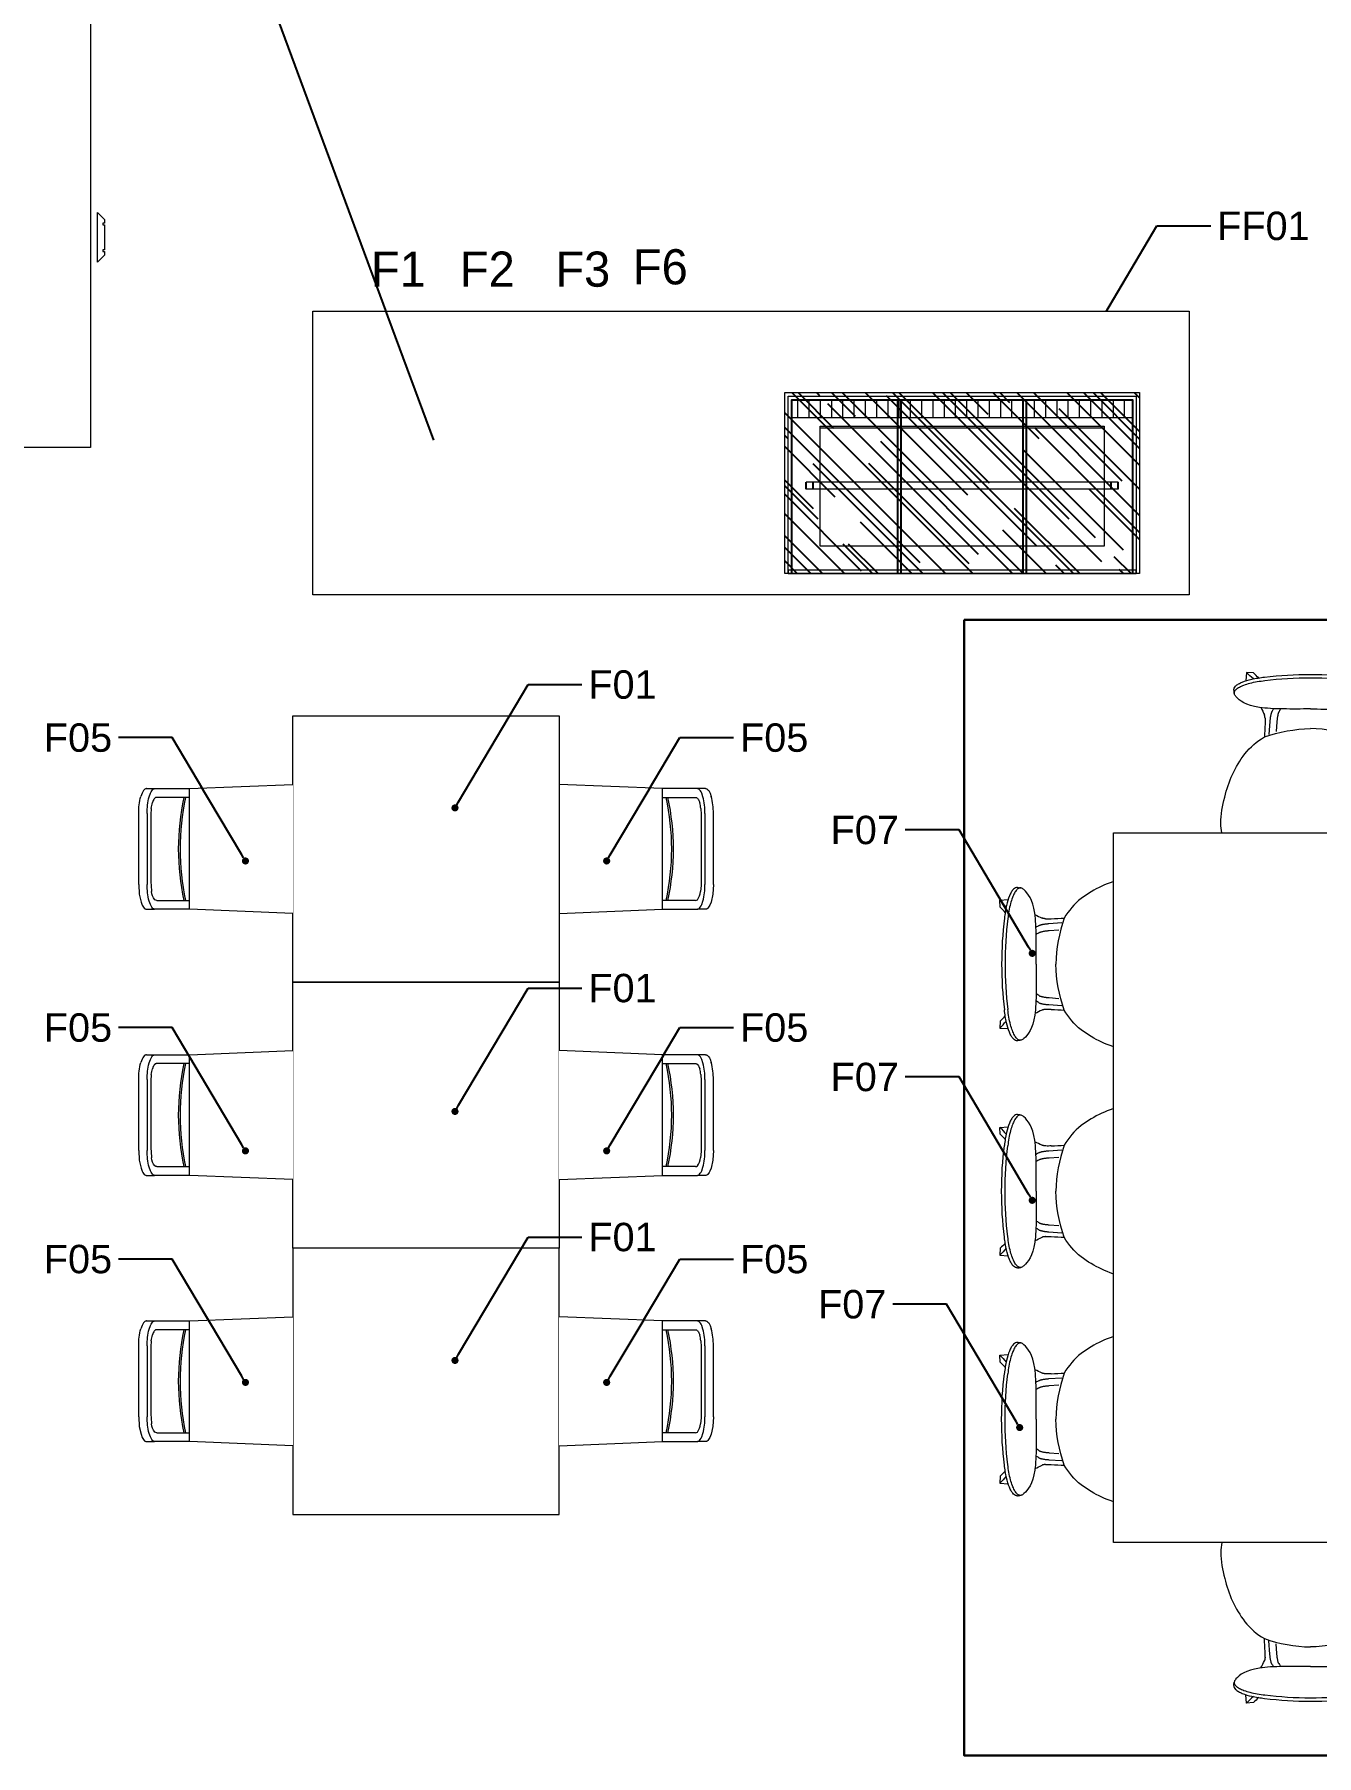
# Model space of a CAD drawing. Header units: centimetres. Extents: x 10243 to 22741, y 2279 to 4414.
# Drawn here: x 15475.6 to 15836.9, y 2778.4 to 3263.3 of the extents above; entities that cross this region are included whole.
import ezdxf
from ezdxf import colors
from ezdxf.entities.mleader import LeaderData, LeaderLine
from ezdxf.math import Vec2, Vec3

# ---------------------------------------------------------------- set-up
doc = ezdxf.new("R2010")
doc.units = ezdxf.units.CM
doc.header["$MEASUREMENT"] = 0
doc.set_wipeout_variables(frame=1)
for name, color, linetype in [('Auto-Gor_3', 8, 'Continuous'), ('Auto-not - ölçü', 183, 'Continuous'), ('Auto-Tarama', 251, 'Continuous'), ('MUTFAKEKİPMAN', 1, 'Continuous'), ('xxx_Auto_Kaplama_Cam Tarama', 7, 'Continuous')]:
    doc.layers.add(name, color=color, linetype=linetype)
for name, color, linetype, lineweight in [('wipeout', 254, 'Continuous', 9), ('xxx_Auto_Kaplama_Ahşap', 34, 'Continuous', 13), ('xxx_Auto_Kaplama_Cam', 190, 'Continuous', 13), ('xxx_Auto_Kaplama_Hali', 95, 'Continuous', 15), ('xxx_Auto_Kaplama_Mermer', 33, 'Continuous', 13), ('xxx_Auto_Tefris_Silik', 252, 'Continuous', 13), ('xxx_Auto_Yardimci_Isaret Genel', 51, 'Continuous', 9)]:
    doc.layers.add(name, color=color, linetype=linetype, lineweight=lineweight)
doc.layers.add('xxx_Auto_Tefris_Tefris', color=7, linetype='Continuous', lineweight=15, true_color=0x666666)
doc.styles.add('AUTOBAN', font='')
doc.styles.add('TAKSİM', font='GOTHIC.TTF', dxfattribs={"height": 20})
doc.styles.get('AUTOBAN').set_extended_font_data('Helvetica Normal Tr')

# ---------------------------------------------------------------- blocks, each defined once
blk = doc.blocks.new('çıta')
at = {"layer": 'xxx_Auto_Kaplama_Ahşap'}
blk.add_lwpolyline([(2452.11, 1964.12), (2466.11, 1964.12), (2464.11, 1962.12), (2463.11, 1962.12), (2463.11, 1962.62), (2462.61, 1962.62), (2462.61, 1962.12), (2455.61, 1962.12), (2455.61, 1962.62), (2455.11, 1962.62), (2455.11, 1962.12), (2454.11, 1962.12), (2452.11, 1964.12)], dxfattribs=at)
blk = doc.blocks.new('_Dot')
at = {"color": 0, "linetype": 'ByBlock', "lineweight": -2}
blk.add_line((-0.5, 0), (-1, 0), dxfattribs=at)
at = {"color": 0, "linetype": 'ByBlock', "const_width": 0.5}
blk.add_lwpolyline([(-0.25, 0, 1), (0.25, 0, 1)], format="xyb", close=True, dxfattribs=at)
blk = doc.blocks.new('abos')
blk.add_wipeout([(-51.26, 6.59), (-0.26, 6.59), (-0.26, -93.41), (-51.26, -93.41)]).dxf.layer = 'xxx_Auto_Kaplama_Cam'
at = {"layer": 'xxx_Auto_Kaplama_Cam Tarama'}
h = blk.add_hatch(dxfattribs=at)
h.set_pattern_fill('AR-RROOF', color=256, scale=10, angle=135)
h.paths.add_polyline_path([(-51.26, 6.59), (-51.26, -93.41), (-0.26, -93.41), (-0.26, 6.59)])
at = {"layer": 'xxx_Auto_Tefris_Silik'}
h = blk.add_hatch(dxfattribs=at)
h.set_pattern_fill('LINE', color=256, angle=180, style=0)
h.set_pattern_definition([(180, (-56153.2748, 10674.2137), (-4e-16, -3.175), [])])
h.paths.add_polyline_path([(-2.26, 4.59), (-2.26, -91.41), (-7.26, -91.41), (-7.26, 4.59)])
at = {"layer": 'Auto-Gor_3'}
for p, q in [((-27.51, 0.59, 0), (-25.51, 0.59, 0)), ((-27.51, -1.41, 0), (-25.51, -1.41, 0)), ((-27.51, -85.41, 0), (-25.51, -85.41, 0)), ((-27.51, -87.41, 0), (-25.51, -87.41, 0))]:
    blk.add_line(p, q, dxfattribs=at)
at = {"layer": 'Auto-Tarama'}
for p, q in [((-51.26, -25.24), (-2.26, -25.24)), ((-51.26, -26.24), (-2.26, -26.24)), ((-51.26, -60.58), (-2.26, -60.58)), ((-51.26, -61.58), (-2.26, -61.58))]:
    blk.add_line(p, q, dxfattribs=at)
blk.add_lwpolyline([(-51.26, -91.41), (-2.26, -91.41), (-2.26, 4.59), (-51.26, 4.59)], dxfattribs=at)
at = {"layer": 'xxx_Auto_Kaplama_Cam'}
for points in [[(-51.26, 6.59), (-51.26, -93.41), (-0.26, -93.41), (-0.26, 6.59)], [(-51.26, -92.41), (-51.26, 5.59), (-50.26, 5.59), (-50.26, -92.41)]]:
    blk.add_lwpolyline(points, close=True, dxfattribs=at)
blk.add_lwpolyline([(-51.26, -92.41), (-1.26, -92.41), (-1.26, 5.59), (-51.26, 5.59)], dxfattribs=at)
blk.add_arc((-51.26, -29.74), 35.33, 88.3782, 90, dxfattribs=at)
at = {"layer": 'xxx_Auto_Kaplama_Mermer'}
for p, q in [((-27.51, 0.59, 0), (-27.51, -87.41, 0)), ((-25.51, 0.59, 0), (-25.51, -87.41, 0)), ((-10.25, -3.41, 0), (-10.25, -83.41, 0))]:
    blk.add_line(p, q, dxfattribs=at)
at = {"layer": 'xxx_Auto_Kaplama_Mermer', "elevation": 0}
blk.add_lwpolyline([(-43.54, -3.41), (-43.54, -83.41), (-9.75, -83.41), (-9.75, -3.41)], close=True, dxfattribs=at)
at = {"layer": 'xxx_Auto_Tefris_Silik'}
blk.add_lwpolyline([(-2.26, 4.59), (-2.26, -91.41), (-7.26, -91.41), (-7.26, 4.59)], close=True, dxfattribs=at)
blk = doc.blocks.new('pattisserie')
blk.add_wipeout([(8804.69, 7299.08), (9051.69, 7299.08), (9051.69, 7219.08), (8804.38, 7219.08)]).dxf.layer = 'wipeout'
at = {"layer": 'Auto-not - ölçü', "xscale": -1, "rotation": 270}
blk.add_blockref('abos', (9031.1, 7276.35), dxfattribs=at)
at = {"layer": 'xxx_Auto_Kaplama_Mermer'}
blk.add_lwpolyline([(8804.69, 7299.08), (9051.69, 7299.08), (9051.69, 7219.08), (8804.69, 7219.08)], close=True, dxfattribs=at)
blk = doc.blocks.new('sandalye')
at = {"lineweight": 30}
blk.add_wipeout([(1846.42, 1711.03), (1875.56, 1712.21), (1885.32, 1712.21), (1887.69, 1712.21), (1888.22, 1712.25), (1888.55, 1712.76), (1889.25, 1714.26), (1889.49, 1715.37), (1889.73, 1716.48), (1889.9, 1719.21), (1889.9, 1739.21), (1889.76, 1740.55), (1889.76, 1741.64), (1889.3, 1744.02), (1888.67, 1745.48), (1887.81, 1746.2), (1846.42, 1747.39)], dxfattribs=at).dxf.layer = 'wipeout'
at = {"layer": 'xxx_Auto_Tefris_Tefris'}
for p, q in [((1875.56, 1746.21), (1846.42, 1747.39)), ((1875.56, 1712.21), (1875.56, 1746.21)), ((1885.32, 1746.21), (1875.56, 1746.21)), ((1885.44, 1746.2), (1885.32, 1746.21)), ((1887.69, 1746.21), (1885.44, 1746.21)), ((1885.55, 1746.17), (1885.44, 1746.2)), ((1885.67, 1746.12), (1885.55, 1746.17)), ((1885.78, 1746.06), (1885.67, 1746.12)), ((1885.89, 1745.97), (1885.78, 1746.06)), ((1886, 1745.87), (1885.89, 1745.97)), ((1887.69, 1746.21), (1887.81, 1746.2)), ((1887.81, 1746.2), (1887.92, 1746.17)), ((1887.92, 1746.17), (1888.03, 1746.13)), ((1888.03, 1746.13), (1888.14, 1746.06)), ((1888.14, 1746.06), (1888.25, 1745.98)), ((1888.25, 1745.98), (1888.36, 1745.89)), ((1875.56, 1743.71), (1884.94, 1743.71)), ((1884.94, 1743.71), (1885.02, 1743.7)), ((1885.02, 1743.7), (1885.09, 1743.69)), ((1885.09, 1743.69), (1885.17, 1743.66)), ((1885.17, 1743.66), (1885.24, 1743.62)), ((1885.24, 1743.62), (1885.32, 1743.56)), ((1885.32, 1743.56), (1885.39, 1743.5)), ((1885.39, 1743.5), (1885.54, 1743.34)), ((1885.54, 1743.34), (1885.67, 1743.14)), ((1885.67, 1743.14), (1885.8, 1742.89)), ((1885.8, 1742.89), (1886.04, 1742.27)), ((1886.22, 1745.61), (1886, 1745.87)), ((1886.42, 1745.28), (1886.22, 1745.61)), ((1886.61, 1744.89), (1886.42, 1745.28)), ((1886.96, 1743.91), (1886.61, 1744.89)), ((1888.36, 1745.89), (1888.57, 1745.64)), ((1888.57, 1745.64), (1888.77, 1745.33)), ((1888.77, 1745.33), (1888.96, 1744.95)), ((1888.96, 1744.95), (1889.3, 1744.02)), ((1886.36, 1740.64), (1886.44, 1738.89)), ((1886.44, 1738.89), (1886.44, 1719.84)), ((1887.52, 1739.21), (1887.52, 1719.21)), ((1889.9, 1719.21), (1889.9, 1739.21)), ((1886.43, 1718.94), (1886.28, 1717.19)), ((1886.44, 1719.84), (1886.43, 1718.94)), ((1889.9, 1719.21), (1889.73, 1716.48)), ((1846.42, 1711.03), (1875.56, 1712.21)), ((1875.77, 1714.72), (1875.56, 1714.74)), ((1884.81, 1714.71), (1875.56, 1714.71)), ((1875.56, 1712.21), (1885.32, 1712.21)), ((1885.32, 1712.21), (1885.44, 1712.22)), ((1885.44, 1712.22), (1885.55, 1712.25)), ((1887.69, 1712.21), (1885.44, 1712.21)), ((1885.55, 1712.25), (1885.67, 1712.3)), ((1885.67, 1712.3), (1885.78, 1712.36)), ((1885.78, 1712.36), (1885.89, 1712.45)), ((1885.89, 1712.45), (1886, 1712.55)), ((1886, 1712.55), (1886.21, 1712.81)), ((1886.21, 1712.81), (1886.42, 1713.14)), ((1886.42, 1713.14), (1886.61, 1713.53)), ((1886.61, 1713.53), (1886.96, 1714.51)), ((1887.81, 1712.22), (1887.69, 1712.21)), ((1887.92, 1712.25), (1887.81, 1712.22)), ((1888.03, 1712.29), (1887.92, 1712.25)), ((1888.14, 1712.35), (1888.03, 1712.29)), ((1888.25, 1712.43), (1888.14, 1712.35)), ((1888.35, 1712.52), (1888.25, 1712.43)), ((1888.55, 1712.76), (1888.35, 1712.52)), ((1888.75, 1713.05), (1888.55, 1712.76)), ((1888.93, 1713.4), (1888.75, 1713.05)), ((1889.25, 1714.26), (1888.93, 1713.4)), ((1889.73, 1716.48), (1889.25, 1714.26))]:
    blk.add_line(p, q, dxfattribs=at)
for centre, radius, start, end in [((1809.55, 1729.21), 68.6, 347.7954, 12.201), ((1810.04, 1729.21), 68.6, 347.7954, 12.201), ((1877.68, 1739.78), 8.72, 5.6721, 16.6179), ((1869.67, 1739.43), 17.86, 359.2862, 14.5173), ((1872.26, 1739.45), 17.64, 359.2172, 15.0125), ((1882.07, 1717.53), 4.22, 321.506, 355.3043), ((1869.67, 1718.99), 17.86, 345.479, 0.7102), ((1884.87, 1715.46), 0.753, 265.8079, 312.0894)]:
    blk.add_arc(centre, radius, start, end, dxfattribs=at)
blk = doc.blocks.new('wıng 01')
blk.add_wipeout([(-40.12, 0.99), (-40.12, 1.98), (-40.01, 6.69), (-39.78, 11.39), (-38.74, 17.8), (-36.81, 21.6), (-33.94, 23.97), (-29.41, 25.03), (-25.94, 25.27), (-22.96, 24.94), (-19.31, 24.16), (-12.23, 21.67), (-8.87, 19.74), (-5.37, 16.93), (-3.75, 15.06), (-2.36, 12.98), (3.88, 12.96), (4.9, 13.44), (5.91, 13.94), (6.28, 15.95), (7.03, 18.21), (8.45, 20.42), (9.89, 21.46), (11.17, 21.6), (12.13, 20.92), (13.47, 18.18), (15.84, 18.01), (15.69, 16.05), (14.29, 14.58), (14.51, 12.92), (14.89, 9.22), (15.1, 6.35), (15.21, 4.05), (15.28, -0.11), (15.25, -3), (15.15, -5.39), (14.85, -9.7), (14.51, -12.92), (14.29, -14.58), (15.69, -16.05), (15.84, -18.01), (13.47, -18.18), (13.24, -18.84), (12.84, -19.76), (12.33, -20.65), (11.63, -21.39), (11.11, -21.61), (9.89, -21.46), (8.34, -20.3), (7.45, -19.05), (6.93, -17.97), (6.36, -16.24), (6.1, -15.09), (5.91, -13.94), (4.2, -13.11), (3.4, -12.83), (2.39, -12.76), (-2.36, -12.98), (-2.66, -13.47), (-4.14, -15.54), (-6.34, -17.84), (-10.22, -20.56), (-12.7, -21.88), (-18.09, -23.84), (-25.91, -25.25), (-32.12, -24.56), (-33.94, -23.95), (-37.24, -21.01), (-38.18, -19.36), (-38.82, -17.46), (-39.42, -14.6), (-39.84, -10.45), (-40.12, -1.96), (-40.12, 0.99), (-40.11, 2.9), (-40.01, 6.69), (-39.96, 8.09), (-39.91, 9.17), (-39.91, 9.17), (-39.84, 10.46)]).dxf.layer = 'wipeout'
at = {"layer": 'xxx_Auto_Tefris_Tefris'}
for p, q in [((15.84, 18.01), (13.47, 18.18)), ((15.69, 16.05), (15.84, 18.01)), ((2.04, 11.42), (-1.68, 11.68)), ((1.9, 9.45), (-0.84, 9.65)), ((1.9, -9.45), (-0.84, -9.65)), ((2.04, -11.42), (-1.68, -11.68)), ((15.84, -18.01), (13.47, -18.18)), ((15.69, -16.05), (15.84, -18.01))]:
    blk.add_line(p, q, dxfattribs=at)
at = {"layer": 'xxx_Auto_Tefris_Tefris', "flags": 128}
for points in [[(-40.13, 0), (-40.12, 1.98, -0.01371), (-39.78, 11.39, -0.049344), (-38.74, 17.8, -0.150356), (-35.54, 22.91, -0.130615), (-32.12, 24.58, -0.0306), (-26.68, 25.31, -0.055771), (-19.31, 24.16, -0.107535), (-7.11, 18.5, -0.093156), (-2.36, 12.98, -0.080348), (0, 0.01, -0.080348)], [(-40.13, 0.02), (-40.12, -1.96, 0.01371), (-39.78, -11.38, 0.049344), (-38.74, -17.78, 0.150356), (-35.54, -22.9, 0.130615), (-32.12, -24.56, 0.0306), (-26.68, -25.29, 0.055771), (-19.31, -24.14, 0.107535), (-7.11, -18.48, 0.093156), (-2.36, -12.97, 0.080348), (0, 0.01, 0.080348)]]:
    blk.add_lwpolyline(points, format="xyb", dxfattribs=at)
at = {"layer": 'xxx_Auto_Tefris_Tefris'}
for centre, radius, start, end in [((32.44, 0.66), 24.02, 133.7252, 140.0659), ((32.94, -1.94), 24.92, 133.7931, 138.4714), ((2.09, 26.27), 13.52, 266.6877, 273.0463), ((-29.21, 84.05), 78.41, 294.9616, 296.6092), ((-90.37, 0.12), 104.69, 359.9361, 6.9687), ((-90.84, 0.11), 106.13, 359.9391, 6.9294), ((-90.37, -0.12), 104.69, 353.0313, 0.0638), ((-90.84, -0.11), 106.13, 353.0706, 0.0609), ((2.09, -25.94), 13.18, 86.4557, 93.3668), ((-29.21, -84.05), 78.41, 63.3908, 65.0384), ((32.44, -0.66), 24.02, 219.9341, 226.2748), ((32.94, 1.94), 24.92, 221.5286, 226.2069)]:
    blk.add_arc(centre, radius, start, end, dxfattribs=at)
for points, knots in [([(5.53, 0), (5.53, 2.62), (5.5, 5.14), (5.57, 10.17), (5.68, 12.43), (6.57, 18.26), (7.86, 19.97), (9.04, 20.99)], [-30.924593, -30.924593, -30.924593, -30.924593, -23.146046, -23.146046, -15.475307, -15.475307, 0, 0, 0, 0]), ([(9.04, 20.99), (9.17, 21.1), (9.39, 21.28), (9.74, 21.45), (10.08, 21.49), (10.55, 21.38), (11.14, 20.89), (11.75, 19.96), (12.34, 18.64), (13.08, 16.26), (13.37, 14.25), (13.55, 12.82)], [0, 0, 0, 0, 0.485183, 0.859706, 1.159692, 1.481517, 2.268611, 3.422819, 4.81791, 6.58255, 10.895845, 10.895845, 10.895845, 10.895845]), ([(10.84, 21.61), (11.03, 21.64), (11.47, 21.55), (12.07, 21.04), (12.63, 20.23), (13.34, 18.73), (14.05, 16.27), (14.36, 14.13), (14.51, 12.92)], [0, 0, 0, 0, 0.573518, 1.294158, 2.312461, 3.504345, 6.28637, 9.963364, 9.963364, 9.963364, 9.963364]), ([(5.53, 0), (5.53, -2.62), (5.5, -5.14), (5.57, -10.17), (5.68, -12.43), (6.57, -18.26), (7.86, -19.97), (9.04, -20.99)], [-30.924593, -30.924593, -30.924593, -30.924593, -23.146046, -23.146046, -15.475307, -15.475307, 0, 0, 0, 0]), ([(9.04, -20.99), (9.17, -21.1), (9.39, -21.28), (9.74, -21.45), (10.08, -21.49), (10.55, -21.38), (11.14, -20.89), (11.75, -19.96), (12.34, -18.64), (13.08, -16.26), (13.37, -14.25), (13.55, -12.82)], [0, 0, 0, 0, 0.485183, 0.859706, 1.159692, 1.481517, 2.268611, 3.422819, 4.81791, 6.58255, 10.895845, 10.895845, 10.895845, 10.895845]), ([(10.84, -21.61), (11.03, -21.64), (11.47, -21.55), (12.07, -21.04), (12.63, -20.23), (13.34, -18.73), (14.05, -16.27), (14.36, -14.13), (14.51, -12.92)], [0, 0, 0, 0, 0.573518, 1.294158, 2.312461, 3.504345, 6.28637, 9.963364, 9.963364, 9.963364, 9.963364])]:
    blk.add_open_spline(points, degree=3, knots=knots, dxfattribs=at)
for points in [[(9.89, 21.46), (10.2, 21.51), (10.52, 21.56), (10.83, 21.61)], [(1.31, 12.78), (0.09, 12.84), (-1.14, 12.91), (-2.36, 12.98)], [(4.85, 10.85), (5.11, 10.69), (5.36, 10.53), (5.61, 10.37)], [(4.71, 8.89), (4.99, 8.71), (5.28, 8.54), (5.55, 8.36)], [(4.71, -8.89), (4.99, -8.71), (5.28, -8.54), (5.55, -8.36)], [(1.31, -12.78), (0.09, -12.84), (-1.14, -12.91), (-2.36, -12.98)], [(4.85, -10.85), (5.11, -10.69), (5.36, -10.53), (5.61, -10.37)], [(10.83, -21.61), (10.52, -21.56), (10.2, -21.51), (9.89, -21.46)]]:
    blk.add_open_spline(points, degree=3, dxfattribs=at)
for points, weights in [([(4.85, 10.85), (4.18, 11.26), (2.04, 11.42)], [1, 0.813618373674, 1]), ([(2.81, 12.77), (3.58, 12.82), (3.88, 12.96)], [0.918584717275, 0.913081709419, 1]), ([(4.71, 8.89), (4.04, 9.3), (1.9, 9.45)], [1, 0.813578059953, 1]), ([(4.71, -8.89), (4.04, -9.3), (1.9, -9.45)], [1, 0.813578059958, 1]), ([(4.85, -10.85), (4.18, -11.26), (2.04, -11.42)], [1, 0.81361837367, 1]), ([(2.9, -12.78), (3.6, -12.83), (3.88, -12.96)], [0.918257053674, 0.918257053674, 1])]:
    blk.add_rational_spline(points, weights, degree=2, dxfattribs=at)
blk = doc.blocks.new('table group')
at = {"yscale": 10, "zscale": 10}
for p, xscale, rotation in [((-5555.7, -352661.9, 0), 10, 90), ((-6263.3, -353303.6, 0), 10, 180), ((-4838.5, -353303.6, 0), -10, 180), ((-6263.3, -353945.8, 0), 10, 180), ((-4838.5, -353945.8, 0), -10, 180), ((-5555.7, -355249.5, 0), -10, 90)]:
    blk.add_blockref('wıng 01', p, dxfattribs=dict(at, xscale=xscale, rotation=rotation))
for p, xscale in [((-6263.3, -354585.9, 0), -10), ((-4838.5, -354585.9, 0), 10)]:
    blk.add_blockref('wıng 01', p, dxfattribs=dict(at, xscale=xscale))
at = {"lineweight": 30}
blk.add_wipeout([(-6109.6, -352955.7), (-5001.1, -352955.7), (-5001.1, -354955.7), (-6109.6, -354955.7)], dxfattribs=at).dxf.layer = 'wipeout'
at = {"layer": 'xxx_Auto_Tefris_Tefris', "elevation": 0}
blk.add_lwpolyline([(-5001.1, -354955.7), (-6109.6, -354955.7), (-6109.6, -352955.7), (-5001.1, -352955.7)], close=True, dxfattribs=at)
blk = doc.blocks.new('masa-75')
at = {"layer": 'xxx_Auto_Tefris_Tefris'}
blk.add_lwpolyline([(2264.15, 1706.84), (2339.15, 1706.84), (2339.15, 1631.84), (2264.15, 1631.84)], close=True, dxfattribs=at)

msp = doc.modelspace()

# ---------------------------------------------------------------- linework, layer by layer
at = {"layer": 'xxx_Auto_Kaplama_Ahşap'}
for p, q in [((15491.35, 3269.41), (15491.35, 3146.91)), ((15491.35, 3146.91), (15366.35, 3146.91))]:
    msp.add_line(p, q, dxfattribs=at)

# ---------------------------------------------------------------- block references
at = {"layer": 'wipeout', "lineweight": 30, "xscale": 0.1, "yscale": 0.1, "zscale": 0.1, "rotation": 180}
msp.add_blockref('table group', (15279.57, -32457.21, 0), dxfattribs=at)
at = {"layer": 'xxx_Auto_Kaplama_Ahşap', "rotation": 89.99999999999994}
msp.add_blockref('çıta', (17457.47, 747.05), dxfattribs=at)
at = {"layer": 'xxx_Auto_Kaplama_Ahşap'}
msp.add_blockref('sandalye', (13777, 1304.62), dxfattribs=at)
at = {"layer": 'xxx_Auto_Tefris_Tefris'}
msp.add_blockref('masa-75', (13284.27, 1289.49), dxfattribs=at)
at = {"layer": 'xxx_Auto_Tefris_Tefris', "xscale": -1, "rotation": 180}
msp.add_blockref('masa-75', (13284.27, 4553.16), dxfattribs=at)

# ---------------------------------------------------------------- texts
at = {"style": 'TAKSİM'}
for s, p in [('F1', (15570.4, 3192.26, 0)), ('F2', (15595.47, 3192.26, 0)), ('F3', (15622.37, 3192.26, 0)), ('F6', (15644.22, 3192.92, 0))]:
    msp.add_text(s, height=9.9, dxfattribs=at).set_placement(p)

# ---------------------------------------------------------------- leaders
at = {"layer": 'xxx_Auto_Yardimci_Isaret Genel', "ltscale": 100}
ml = msp.add_multileader_mtext('Standard', dxfattribs=at)
ml.set_content('FF01', color=256, style='AUTOBAN')
ml.set_leader_properties()
ml.set_arrow_properties(name='DOT')
ml.build(insert=Vec2(0, 0))
ml.multileader.update_dxf_attribs({"has_text_frame": 1, "dogleg_length": 5, "arrow_head_size": 2})
ctx = ml.context
ctx.base_point, ctx.char_height, ctx.arrow_head_size, ctx.landing_gap_size, ctx.plane_origin = Vec3(15807.05, 3209.4), 8, 2, 1.8, Vec3(15744.48, 3166.58)
notes = []
notes.append((ctx, [(0, (1, 1, 0), (15791.9, 3209.4), (1, 0), 15.16, [(0, [(15771.28, 3174.64)], 0, [])])]))
ctx.mtext.insert, ctx.mtext.rotation, ctx.mtext.width, ctx.mtext.defined_height, ctx.mtext.flow_direction = Vec3(15808.85, 3213.4), 6.283185, 12.6046, 12.84, 5
for ctx, leaders in notes:
    for number, flags, end, landing, length, lines in leaders:
        leader = LeaderData()
        leader.index, (leader.has_last_leader_line, leader.has_dogleg_vector, leader.attachment_direction) = number, flags
        leader.last_leader_point, leader.dogleg_vector, leader.dogleg_length = Vec3(end), Vec3(landing), length
        for number, points, colour, breaks in lines:
            line = LeaderLine()
            line.index, line.vertices, line.color, line.breaks = number, Vec3.list(points), colors.encode_raw_color(colour), breaks
            leader.lines.append(line)
        ctx.leaders.append(leader)

# ---------------------------------------------------------------- next in the draw order: linework, layer by layer
at = {"layer": 'xxx_Auto_Kaplama_Hali', "lineweight": 30}
msp.add_lwpolyline([(15737.61, 3098.36), (15932.61, 3098.36), (15932.61, 2778.36), (15737.61, 2778.36)], close=True, dxfattribs=at)

# ---------------------------------------------------------------- next in the draw order: block references
at = {"layer": 'wipeout'}
msp.add_blockref('pattisserie', (6749.31, -4113.67), dxfattribs=at)
at = {"layer": 'xxx_Auto_Kaplama_Ahşap', "xscale": -1}
for p in [(17394.85, 1229.62), (17394.85, 1154.62)]:
    msp.add_blockref('sandalye', p, dxfattribs=at)
at = {"layer": 'xxx_Auto_Kaplama_Ahşap'}
for p in [(13777, 1229.62), (13777, 1154.62)]:
    msp.add_blockref('sandalye', p, dxfattribs=at)
at = {"layer": 'xxx_Auto_Tefris_Tefris'}
msp.add_blockref('masa-75', (13284.27, 1364.49), dxfattribs=at)

# ---------------------------------------------------------------- next in the draw order: leaders
at = {"layer": 'xxx_Auto_Yardimci_Isaret Genel', "ltscale": 100}
ml = msp.add_multileader_mtext('Standard', dxfattribs=at)
ml.set_content('F01', color=256, style='AUTOBAN')
ml.set_leader_properties()
ml.set_arrow_properties(name='DOT')
ml.build(insert=Vec2(0, 0))
ml.multileader.update_dxf_attribs({"has_text_frame": 1, "dogleg_length": 5, "arrow_head_size": 2})
ctx = ml.context
ctx.base_point, ctx.char_height, ctx.arrow_head_size, ctx.landing_gap_size, ctx.plane_origin = Vec3(15629.85, 3080.16), 8, 2, 1.8, Vec3(15567.27, 3037.34)
notes = []
notes.append((ctx, [(0, (1, 1, 0), (15614.7, 3080.16), (1, 0), 15.16, [(0, [(15594.08, 3045.39)], 0, [])])]))
ctx.mtext.insert, ctx.mtext.rotation, ctx.mtext.width, ctx.mtext.defined_height, ctx.mtext.flow_direction = Vec3(15631.65, 3084.16), 6.283185, 12.6046, 12.84, 5
ml = msp.add_multileader_mtext('Standard', dxfattribs=at)
ml.set_content('F05', color=256, style='AUTOBAN')
ml.set_leader_properties()
ml.set_arrow_properties(name='DOT')
ml.build(insert=Vec2(0, 0))
ml.multileader.update_dxf_attribs({"has_text_frame": 1, "dogleg_length": 5, "arrow_head_size": 2})
ctx = ml.context
ctx.base_point, ctx.char_height, ctx.arrow_head_size, ctx.landing_gap_size, ctx.plane_origin = Vec3(15672.6, 3065.21), 8, 2, 1.8, Vec3(15610.02, 3022.39)
notes.append((ctx, [(0, (1, 1, 0), (15657.44, 3065.21), (1, 0), 15.16, [(0, [(15636.82, 3030.44)], 0, [])])]))
ctx.mtext.insert, ctx.mtext.rotation, ctx.mtext.width, ctx.mtext.defined_height, ctx.mtext.flow_direction = Vec3(15674.4, 3069.21), 6.283185, 12.6046, 12.84, 5
ml = msp.add_multileader_mtext('Standard', dxfattribs=at)
ml.set_content('F07', color=256, style='AUTOBAN')
ml.set_leader_properties()
ml.set_arrow_properties(name='DOT')
ml.build(insert=Vec2(0, 0))
ml.multileader.update_dxf_attribs({"has_text_frame": 1, "dogleg_length": 5, "arrow_head_size": 2})
ctx = ml.context
ctx.base_point, ctx.char_height, ctx.arrow_head_size, ctx.landing_gap_size, ctx.plane_origin = Vec3(15697.56, 3039.18), 8, 2, 1.8, Vec3(15783.55, 2996.36)
ctx.text_align_type = 2
notes.append((ctx, [(0, (1, 1, 0), (15736.13, 3039.18), (-1, 0), 15.16, [(0, [(15756.75, 3004.41)], 0, [])])]))
ctx.mtext.insert, ctx.mtext.width, ctx.mtext.defined_height, ctx.mtext.alignment, ctx.mtext.flow_direction = Vec3(15719.17, 3043.18), 12.6046, 12.84, 3, 5
ml = msp.add_multileader_mtext('Standard', dxfattribs=at)
ml.set_content('F07', color=256, style='AUTOBAN')
ml.set_leader_properties()
ml.set_arrow_properties(name='DOT')
ml.build(insert=Vec2(0, 0))
ml.multileader.update_dxf_attribs({"has_text_frame": 1, "dogleg_length": 5, "arrow_head_size": 2})
ctx = ml.context
ctx.base_point, ctx.char_height, ctx.arrow_head_size, ctx.landing_gap_size, ctx.plane_origin = Vec3(15697.56, 2969.58), 8, 2, 1.8, Vec3(15783.55, 2926.76)
ctx.text_align_type = 2
notes.append((ctx, [(0, (1, 1, 0), (15736.13, 2969.58), (-1, 0), 15.16, [(0, [(15756.75, 2934.82)], 0, [])])]))
ctx.mtext.insert, ctx.mtext.width, ctx.mtext.defined_height, ctx.mtext.alignment, ctx.mtext.flow_direction = Vec3(15719.17, 2973.58), 12.6046, 12.84, 3, 5
ml = msp.add_multileader_mtext('Standard', dxfattribs=at)
ml.set_content('F07', color=256, style='AUTOBAN')
ml.set_leader_properties()
ml.set_arrow_properties(name='DOT')
ml.build(insert=Vec2(0, 0))
ml.multileader.update_dxf_attribs({"has_text_frame": 1, "dogleg_length": 5, "arrow_head_size": 2})
ctx = ml.context
ctx.base_point, ctx.char_height, ctx.arrow_head_size, ctx.landing_gap_size, ctx.plane_origin = Vec3(15694.03, 2905.54), 8, 2, 1.8, Vec3(15780.02, 2862.73)
ctx.text_align_type = 2
notes.append((ctx, [(0, (1, 1, 0), (15732.6, 2905.54), (-1, 0), 15.16, [(0, [(15753.21, 2870.78)], 0, [])])]))
ctx.mtext.insert, ctx.mtext.width, ctx.mtext.defined_height, ctx.mtext.alignment, ctx.mtext.flow_direction = Vec3(15715.64, 2909.54), 12.6046, 12.84, 3, 5
for ctx, leaders in notes:
    for number, flags, end, landing, length, lines in leaders:
        leader = LeaderData()
        leader.index, (leader.has_last_leader_line, leader.has_dogleg_vector, leader.attachment_direction) = number, flags
        leader.last_leader_point, leader.dogleg_vector, leader.dogleg_length = Vec3(end), Vec3(landing), length
        for number, points, colour, breaks in lines:
            line = LeaderLine()
            line.index, line.vertices, line.color, line.breaks = number, Vec3.list(points), colors.encode_raw_color(colour), breaks
            leader.lines.append(line)
        ctx.leaders.append(leader)

# ---------------------------------------------------------------- next in the draw order: linework, layer by layer
at = {"layer": 'MUTFAKEKİPMAN'}
msp.add_line((15588.14, 3149.06), (15439.62, 3549.72), dxfattribs=at)

# ---------------------------------------------------------------- next in the draw order: block references
at = {"layer": 'xxx_Auto_Kaplama_Ahşap', "xscale": -1}
msp.add_blockref('sandalye', (17394.85, 1304.62), dxfattribs=at)

# ---------------------------------------------------------------- next in the draw order: leaders
at = {"layer": 'xxx_Auto_Yardimci_Isaret Genel', "ltscale": 100}
ml = msp.add_multileader_mtext('Standard', dxfattribs=at)
ml.set_content('F01', color=256, style='AUTOBAN')
ml.set_leader_properties()
ml.set_arrow_properties(name='DOT')
ml.build(insert=Vec2(0, 0))
ml.multileader.update_dxf_attribs({"has_text_frame": 1, "dogleg_length": 5, "arrow_head_size": 2})
ctx = ml.context
ctx.base_point, ctx.char_height, ctx.arrow_head_size, ctx.landing_gap_size, ctx.plane_origin = Vec3(15629.85, 2994.63), 8, 2, 1.8, Vec3(15567.27, 2951.82)
notes = []
notes.append((ctx, [(0, (1, 1, 0), (15614.7, 2994.63), (1, 0), 15.16, [(0, [(15594.08, 2959.87)], 0, [])])]))
ctx.mtext.insert, ctx.mtext.rotation, ctx.mtext.width, ctx.mtext.defined_height, ctx.mtext.flow_direction = Vec3(15631.65, 2998.63), 6.283185, 12.6046, 12.84, 5
ml = msp.add_multileader_mtext('Standard', dxfattribs=at)
ml.set_content('F05', color=256, style='AUTOBAN')
ml.set_leader_properties()
ml.set_arrow_properties(name='DOT')
ml.build(insert=Vec2(0, 0))
ml.multileader.update_dxf_attribs({"has_text_frame": 1, "dogleg_length": 5, "arrow_head_size": 2})
ctx = ml.context
ctx.base_point, ctx.char_height, ctx.arrow_head_size, ctx.landing_gap_size, ctx.plane_origin = Vec3(15475.85, 2983.51), 8, 2, 1.8, Vec3(15561.84, 2940.69)
ctx.text_align_type = 2
notes.append((ctx, [(0, (1, 1, 0), (15514.41, 2983.51), (-1, 0), 15.16, [(0, [(15535.03, 2948.75)], 0, [])])]))
ctx.mtext.insert, ctx.mtext.width, ctx.mtext.defined_height, ctx.mtext.alignment, ctx.mtext.flow_direction = Vec3(15497.46, 2987.51), 12.6046, 12.84, 3, 5
ml = msp.add_multileader_mtext('Standard', dxfattribs=at)
ml.set_content('F05', color=256, style='AUTOBAN')
ml.set_leader_properties()
ml.set_arrow_properties(name='DOT')
ml.build(insert=Vec2(0, 0))
ml.multileader.update_dxf_attribs({"has_text_frame": 1, "dogleg_length": 5, "arrow_head_size": 2})
ctx = ml.context
ctx.base_point, ctx.char_height, ctx.arrow_head_size, ctx.landing_gap_size, ctx.plane_origin = Vec3(15672.6, 2983.51), 8, 2, 1.8, Vec3(15610.02, 2940.69)
notes.append((ctx, [(0, (1, 1, 0), (15657.44, 2983.51), (1, 0), 15.16, [(0, [(15636.82, 2948.75)], 0, [])])]))
ctx.mtext.insert, ctx.mtext.rotation, ctx.mtext.width, ctx.mtext.defined_height, ctx.mtext.flow_direction = Vec3(15674.4, 2987.51), 6.283185, 12.6046, 12.84, 5
ml = msp.add_multileader_mtext('Standard', dxfattribs=at)
ml.set_content('F01', color=256, style='AUTOBAN')
ml.set_leader_properties()
ml.set_arrow_properties(name='DOT')
ml.build(insert=Vec2(0, 0))
ml.multileader.update_dxf_attribs({"has_text_frame": 1, "dogleg_length": 5, "arrow_head_size": 2})
ctx = ml.context
ctx.base_point, ctx.char_height, ctx.arrow_head_size, ctx.landing_gap_size, ctx.plane_origin = Vec3(15629.85, 2924.48), 8, 2, 1.8, Vec3(15567.27, 2881.66)
notes.append((ctx, [(0, (1, 1, 0), (15614.7, 2924.48), (1, 0), 15.16, [(0, [(15594.08, 2889.71)], 0, [])])]))
ctx.mtext.insert, ctx.mtext.rotation, ctx.mtext.width, ctx.mtext.defined_height, ctx.mtext.flow_direction = Vec3(15631.65, 2928.48), 6.283185, 12.6046, 12.84, 5
ml = msp.add_multileader_mtext('Standard', dxfattribs=at)
ml.set_content('F05', color=256, style='AUTOBAN')
ml.set_leader_properties()
ml.set_arrow_properties(name='DOT')
ml.build(insert=Vec2(0, 0))
ml.multileader.update_dxf_attribs({"has_text_frame": 1, "dogleg_length": 5, "arrow_head_size": 2})
ctx = ml.context
ctx.base_point, ctx.char_height, ctx.arrow_head_size, ctx.landing_gap_size, ctx.plane_origin = Vec3(15475.85, 2918.27), 8, 2, 1.8, Vec3(15561.84, 2875.45)
ctx.text_align_type = 2
notes.append((ctx, [(0, (1, 1, 0), (15514.41, 2918.27), (-1, 0), 15.16, [(0, [(15535.03, 2883.51)], 0, [])])]))
ctx.mtext.insert, ctx.mtext.width, ctx.mtext.defined_height, ctx.mtext.alignment, ctx.mtext.flow_direction = Vec3(15497.46, 2922.27), 12.6046, 12.84, 3, 5
ml = msp.add_multileader_mtext('Standard', dxfattribs=at)
ml.set_content('F05', color=256, style='AUTOBAN')
ml.set_leader_properties()
ml.set_arrow_properties(name='DOT')
ml.build(insert=Vec2(0, 0))
ml.multileader.update_dxf_attribs({"has_text_frame": 1, "dogleg_length": 5, "arrow_head_size": 2})
ctx = ml.context
ctx.base_point, ctx.char_height, ctx.arrow_head_size, ctx.landing_gap_size, ctx.plane_origin = Vec3(15672.6, 2918.27), 8, 2, 1.8, Vec3(15610.02, 2875.45)
notes.append((ctx, [(0, (1, 1, 0), (15657.44, 2918.27), (1, 0), 15.16, [(0, [(15636.82, 2883.51)], 0, [])])]))
ctx.mtext.insert, ctx.mtext.rotation, ctx.mtext.width, ctx.mtext.defined_height, ctx.mtext.flow_direction = Vec3(15674.4, 2922.27), 6.283185, 12.6046, 12.84, 5
for ctx, leaders in notes:
    for number, flags, end, landing, length, lines in leaders:
        leader = LeaderData()
        leader.index, (leader.has_last_leader_line, leader.has_dogleg_vector, leader.attachment_direction) = number, flags
        leader.last_leader_point, leader.dogleg_vector, leader.dogleg_length = Vec3(end), Vec3(landing), length
        for number, points, colour, breaks in lines:
            line = LeaderLine()
            line.index, line.vertices, line.color, line.breaks = number, Vec3.list(points), colors.encode_raw_color(colour), breaks
            leader.lines.append(line)
        ctx.leaders.append(leader)

# ---------------------------------------------------------------- next in the draw order: leaders
ml = msp.add_multileader_mtext('Standard', dxfattribs=at)
ml.set_content('F05', color=256, style='AUTOBAN')
ml.set_leader_properties()
ml.set_arrow_properties(name='DOT')
ml.build(insert=Vec2(0, 0))
ml.multileader.update_dxf_attribs({"has_text_frame": 1, "dogleg_length": 5, "arrow_head_size": 2})
ctx = ml.context
ctx.base_point, ctx.char_height, ctx.arrow_head_size, ctx.landing_gap_size, ctx.plane_origin = Vec3(15475.85, 3065.21), 8, 2, 1.8, Vec3(15561.84, 3022.39)
ctx.text_align_type = 2
notes = []
notes.append((ctx, [(0, (1, 1, 0), (15514.41, 3065.21), (-1, 0), 15.16, [(0, [(15535.03, 3030.44)], 0, [])])]))
ctx.mtext.insert, ctx.mtext.width, ctx.mtext.defined_height, ctx.mtext.alignment, ctx.mtext.flow_direction = Vec3(15497.46, 3069.21), 12.6046, 12.84, 3, 5
for ctx, leaders in notes:
    for number, flags, end, landing, length, lines in leaders:
        leader = LeaderData()
        leader.index, (leader.has_last_leader_line, leader.has_dogleg_vector, leader.attachment_direction) = number, flags
        leader.last_leader_point, leader.dogleg_vector, leader.dogleg_length = Vec3(end), Vec3(landing), length
        for number, points, colour, breaks in lines:
            line = LeaderLine()
            line.index, line.vertices, line.color, line.breaks = number, Vec3.list(points), colors.encode_raw_color(colour), breaks
            leader.lines.append(line)
        ctx.leaders.append(leader)

doc.saveas('drawing.dxf')
